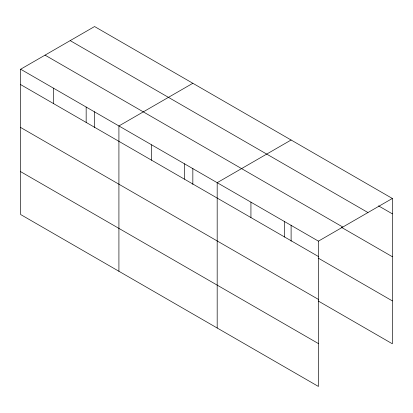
<?xml version="1.0" encoding="UTF-8"?>
<svg xmlns="http://www.w3.org/2000/svg" width="413" height="413" viewBox="0 0 413 413"><rect width="100%" height="100%" fill="white"/><g stroke="black" fill="none" stroke-linecap="round" stroke-linejoin="round"><path stroke-width="0.62" d="M20.65 69.219L318.428 241.14L318.428 386.46L20.65 214.538L20.65 69.219L94.572 26.54L392.35 198.462L392.35 343.781L318.216 300.979M192.84 83.276L118.918 125.955L118.918 271.274M291.108 140.007L217.181 182.685L217.181 328.005M318.428 241.14L392.35 198.462M378.52 205.86L392.35 213.846M70.179 40.624L367.957 212.545M45.043 55.136L342.821 227.057M341.453 227.336L392.35 256.721M20.65 84.603L318.428 256.525M318.216 258.099L392.35 300.901M20.65 127.483L318.428 299.404M20.65 171.658L318.428 343.58M291.108 225.162L291.108 241.166M284.681 221.657L284.681 237.041M250.934 202.174L250.934 217.553M192.84 168.427L192.84 184.435M184.425 163.775L184.425 179.159M151.674 144.865L151.674 160.249M94.572 111.696L94.572 127.7M86.162 107.044L86.162 122.424M53.406 88.134L53.406 103.513"/></g></svg>
